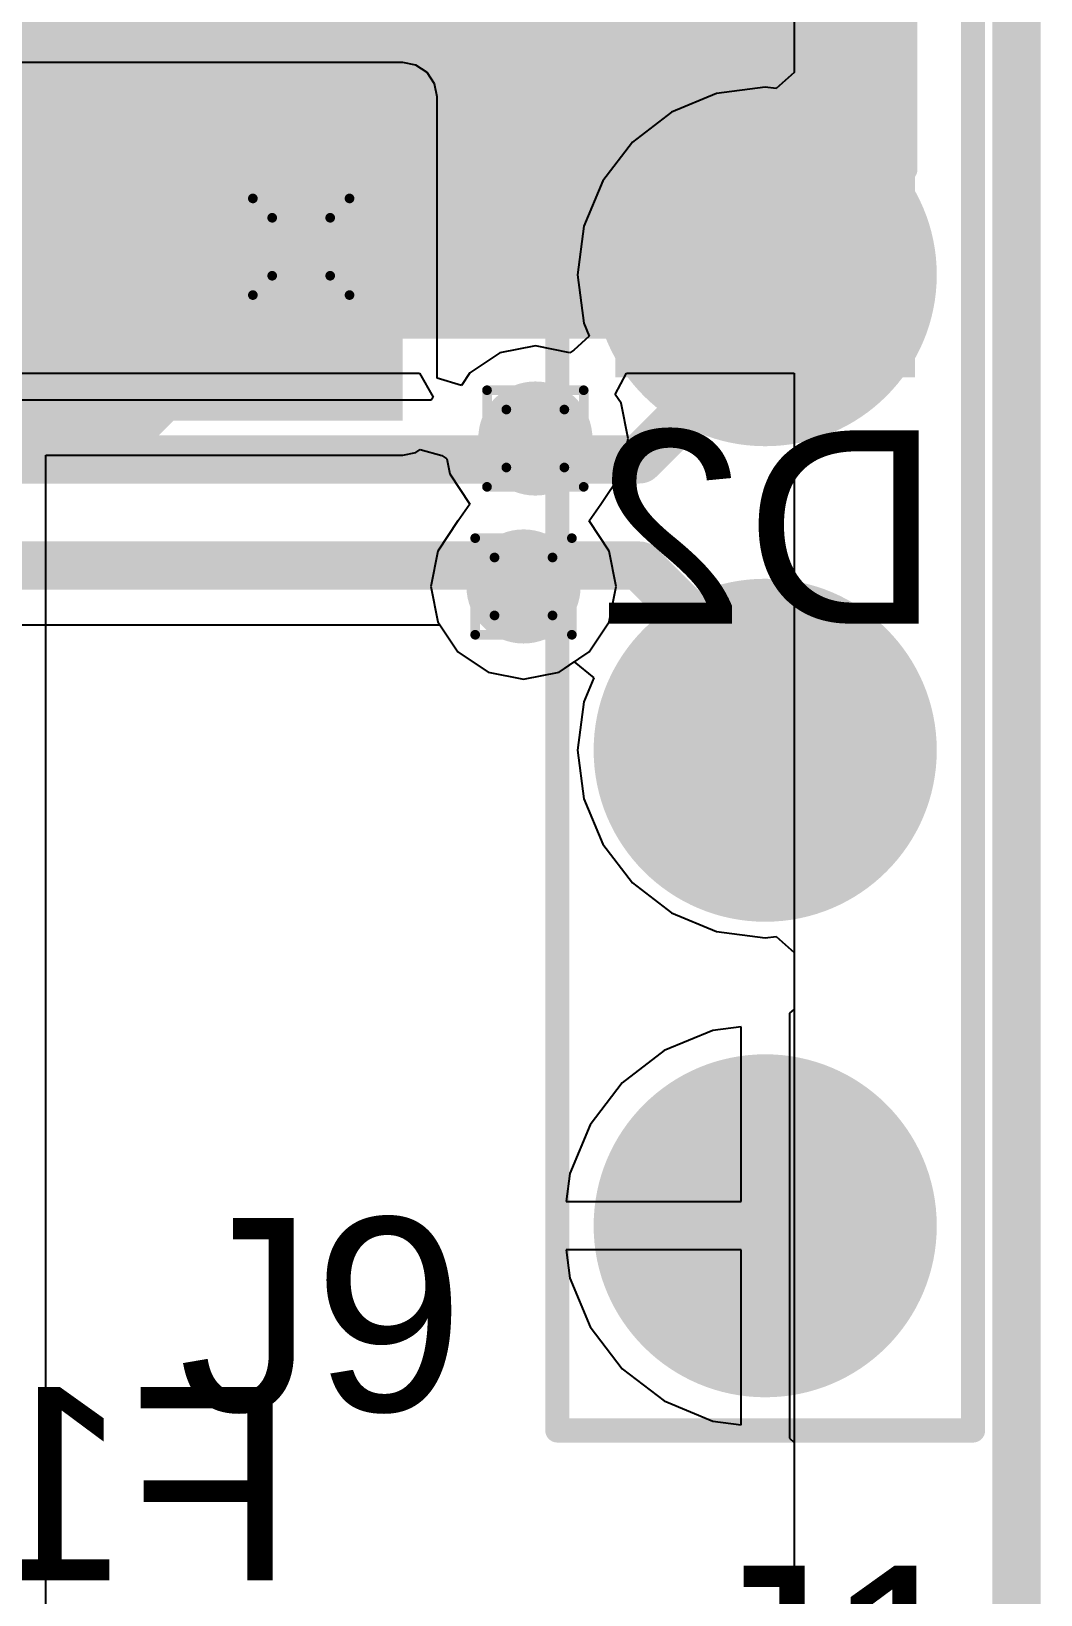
# Model space of a CAD drawing. Header units: inches. Extents: x -8 to 208, y -3 to 109.
# Drawn here: x 82.55 to 87.86, y 13.23 to 21.45 of the extents above; entities that cross this region are included whole.
import ezdxf

# ---------------------------------------------------------------- set-up
doc = ezdxf.new("R2010")
doc.units = ezdxf.units.IN
for name, color, linetype in [('BottomLayer', 5, 'Continuous'), ('BottomOverlay', 54, 'Continuous'), ('BottomPaste', 16, 'Continuous'), ('BottomSolder', 6, 'Continuous'), ('DrillDrawing', 1, 'Continuous'), ('Mechanical2', 216, 'Continuous'), ('TopLayer', 1, 'Continuous'), ('TopOverlay', 2, 'Continuous'), ('TopPaste', 8, 'Continuous'), ('TopSolder', 216, 'Continuous'), ('ViaHoleLayer', 16, 'Continuous')]:
    doc.layers.add(name, color=color, linetype=linetype)
doc.styles.add('Arial', font='', dxfattribs={"height": 0.2})
doc.styles.add('Arial_Bold', font='', dxfattribs={"height": 0.2})
doc.styles.get('Arial').set_extended_font_data('Arial')
doc.styles.get('Arial_Bold').set_extended_font_data('Arial', bold=True)

# ---------------------------------------------------------------- blocks, each defined once
blk = doc.blocks.new('T__________11')
at = {"layer": 'TopLayer'}
blk.add_hatch(color=1, dxfattribs=at).paths.add_polyline_path([(0.381, 0.762), (-0.381, 0.762), (-0.762, 0.381), (-0.762, -0.381), (-0.381, -0.762), (0.381, -0.762), (0.762, -0.381), (0.762, 0.381)])
at = {"layer": 'TopPaste'}
blk.add_hatch(color=8, dxfattribs=at).paths.add_polyline_path([(0.381, 0.762), (-0.381, 0.762), (-0.762, 0.381), (-0.762, -0.381), (-0.381, -0.762), (0.381, -0.762), (0.762, -0.381), (0.762, 0.381)])
at = {"layer": 'TopSolder'}
blk.add_hatch(color=216, dxfattribs=at).paths.add_polyline_path([(0.4318, 0.8636), (-0.4318, 0.8636), (-0.8636, 0.4318), (-0.8636, -0.4318), (-0.4318, -0.8636), (0.4318, -0.8636), (0.8636, -0.4318), (0.8636, 0.4318)])
at = {"layer": 'TopOverlay'}
for points in [[(-0.9398, 0.4318, 0.2, 0.2, 0), (-0.4318, 0.9398, 0.2, 0.2, 0)], [(-0.4318, 0.9398, 0.2, 0.2, 0), (0.4318, 0.9398, 0.2, 0.2, 0)], [(-0.4318, 0.9398, 0.2, 0.2, 0), (0.4318, 0.9398, 0.2, 0.2, 0)], [(0.4318, 0.9398, 0.2, 0.2, 0), (0.9398, 0.4318, 0.2, 0.2, 0)], [(-0.9398, -0.4318, 0.2, 0.2, 0), (-0.9398, 0.4318, 0.2, 0.2, 0)], [(0.9398, -0.4318, 0.2, 0.2, 0), (0.9398, 0.4318, 0.2, 0.2, 0)], [(-0.9398, -0.4318, 0.2, 0.2, 0), (-0.4318, -0.9398, 0.2, 0.2, 0)], [(0.4318, -0.9398, 0.2, 0.2, 0), (0.9398, -0.4318, 0.2, 0.2, 0)], [(-0.4318, -0.9398, 0.2, 0.2, 0), (0.4318, -0.9398, 0.2, 0.2, 0)], [(-0.4318, -0.9398, 0.2, 0.2, 0), (0.4318, -0.9398, 0.2, 0.2, 0)]]:
    blk.add_lwpolyline(points, format="xyseb", dxfattribs=at)
for points in [[(-0.4818, 0.9398, 0.1, 0.1, 1), (-0.3818, 0.9398, 0.1, 0.1, 1)], [(-0.4818, 0.9398, 0.1, 0.1, 1), (-0.3818, 0.9398, 0.1, 0.1, 1)], [(-0.4818, 0.9398, 0.1, 0.1, 1), (-0.3818, 0.9398, 0.1, 0.1, 1)], [(0.3818, 0.9398, 0.1, 0.1, 1), (0.4818, 0.9398, 0.1, 0.1, 1)], [(0.3818, 0.9398, 0.1, 0.1, 1), (0.4818, 0.9398, 0.1, 0.1, 1)], [(0.3818, 0.9398, 0.1, 0.1, 1), (0.4818, 0.9398, 0.1, 0.1, 1)], [(-0.9898, 0.4318, 0.1, 0.1, 1), (-0.8898, 0.4318, 0.1, 0.1, 1)], [(-0.9898, 0.4318, 0.1, 0.1, 1), (-0.8898, 0.4318, 0.1, 0.1, 1)], [(0.8898, 0.4318, 0.1, 0.1, 1), (0.9898, 0.4318, 0.1, 0.1, 1)], [(0.8898, 0.4318, 0.1, 0.1, 1), (0.9898, 0.4318, 0.1, 0.1, 1)], [(-0.9898, -0.4318, 0.1, 0.1, 1), (-0.8898, -0.4318, 0.1, 0.1, 1)], [(-0.9898, -0.4318, 0.1, 0.1, 1), (-0.8898, -0.4318, 0.1, 0.1, 1)], [(0.8898, -0.4318, 0.1, 0.1, 1), (0.9898, -0.4318, 0.1, 0.1, 1)], [(0.8898, -0.4318, 0.1, 0.1, 1), (0.9898, -0.4318, 0.1, 0.1, 1)], [(-0.4818, -0.9398, 0.1, 0.1, 1), (-0.3818, -0.9398, 0.1, 0.1, 1)], [(-0.4818, -0.9398, 0.1, 0.1, 1), (-0.3818, -0.9398, 0.1, 0.1, 1)], [(-0.4818, -0.9398, 0.1, 0.1, 1), (-0.3818, -0.9398, 0.1, 0.1, 1)], [(0.3818, -0.9398, 0.1, 0.1, 1), (0.4818, -0.9398, 0.1, 0.1, 1)], [(0.3818, -0.9398, 0.1, 0.1, 1), (0.4818, -0.9398, 0.1, 0.1, 1)], [(0.3818, -0.9398, 0.1, 0.1, 1), (0.4818, -0.9398, 0.1, 0.1, 1)]]:
    blk.add_lwpolyline(points, format="xyseb", close=True, dxfattribs=at)
blk = doc.blocks.new('P____4_P___86')
at = {"layer": 'TopLayer'}
h = blk.add_hatch(color=1, dxfattribs=at)
edge = h.paths.add_edge_path()
edge.add_arc((-1.25, 0), 0.8, 0, 360)
h = blk.add_hatch(color=1, dxfattribs=at)
edge = h.paths.add_edge_path()
edge.add_arc((1.25, 0), 0.8, 0, 360)
h = blk.add_hatch(color=1, dxfattribs=at)
edge = h.paths.add_edge_path()
edge.add_arc((3.75, 0), 0.8, 0, 360)
at = {"layer": 'TopPaste'}
h = blk.add_hatch(color=8, dxfattribs=at)
edge = h.paths.add_edge_path()
edge.add_arc((-1.25, 0), 0.8, 0, 360)
h = blk.add_hatch(color=8, dxfattribs=at)
edge = h.paths.add_edge_path()
edge.add_arc((1.25, 0), 0.8, 0, 360)
h = blk.add_hatch(color=8, dxfattribs=at)
edge = h.paths.add_edge_path()
edge.add_arc((3.75, 0), 0.8, 0, 360)
at = {"layer": 'TopSolder'}
h = blk.add_hatch(color=216, dxfattribs=at)
edge = h.paths.add_edge_path()
edge.add_arc((-1.25, 0), 0.9016, 0, 360)
h = blk.add_hatch(color=216, dxfattribs=at)
edge = h.paths.add_edge_path()
edge.add_arc((1.25, 0), 0.9016, 0, 360)
h = blk.add_hatch(color=216, dxfattribs=at)
edge = h.paths.add_edge_path()
edge.add_arc((3.75, 0), 0.9016, 0, 360)
at = {"layer": 'TopOverlay'}
for points in [[(4.826, 1.0922, 0.127, 0.127, 0), (-4.826, 1.0922, 0.127, 0.127, 0)], [(4.826, -1.0922, 0.127, 0.127, 0), (4.826, 1.0922, 0.127, 0.127, 0)], [(4.826, -1.0922, 0.127, 0.127, 0), (-4.826, -1.0922, 0.127, 0.127, 0)]]:
    blk.add_lwpolyline(points, format="xyseb", dxfattribs=at)
for points in [[(4.79425, 1.0922, 0.0635, 0.0635, 1), (4.85775, 1.0922, 0.0635, 0.0635, 1)], [(4.79425, 1.0922, 0.0635, 0.0635, 1), (4.85775, 1.0922, 0.0635, 0.0635, 1)], [(4.79425, -1.0922, 0.0635, 0.0635, 1), (4.85775, -1.0922, 0.0635, 0.0635, 1)], [(4.79425, -1.0922, 0.0635, 0.0635, 1), (4.85775, -1.0922, 0.0635, 0.0635, 1)]]:
    blk.add_lwpolyline(points, format="xyseb", close=True, dxfattribs=at)
blk = doc.blocks.new('SOD_323_B_111')
at = {"layer": 'BottomLayer'}
for points in [[(-0.75, -0.45), (-1.55, -0.45), (-1.55, 0.45), (-0.75, 0.45)], [(1.55, -0.45), (0.75, -0.45), (0.75, 0.45), (1.55, 0.45)]]:
    blk.add_hatch(color=5, dxfattribs=at).paths.add_polyline_path(points)
at = {"layer": 'BottomOverlay'}
for points in [[(-2.0066, 0.4826), (-0.9144, 0.4826), (-0.9144, 0.7874), (-2.0066, 0.7874)], [(-2.0066, -0.508), (-1.5748, -0.508), (-1.5748, 0.508), (-2.0066, 0.508)], [(-2.0066, -0.7874), (-0.9144, -0.7874), (-0.9144, -0.4826), (-2.0066, -0.4826)]]:
    blk.add_hatch(color=54, dxfattribs=at).paths.add_polyline_path(points)
at = {"layer": 'BottomPaste'}
for points in [[(-0.75, -0.45), (-1.55, -0.45), (-1.55, 0.45), (-0.75, 0.45)], [(1.55, -0.45), (0.75, -0.45), (0.75, 0.45), (1.55, 0.45)]]:
    blk.add_hatch(color=16, dxfattribs=at).paths.add_polyline_path(points)
at = {"layer": 'BottomSolder'}
for points in [[(-0.695, -0.505), (-1.605, -0.505), (-1.605, 0.505), (-0.695, 0.505)], [(1.605, -0.505), (0.695, -0.505), (0.695, 0.505), (1.605, 0.505)]]:
    blk.add_hatch(color=6, dxfattribs=at).paths.add_polyline_path(points)
at = {"layer": 'BottomOverlay'}
for points in [[(-0.9144, 0.7366, 0.127, 0.127, 0), (0.9398, 0.7366, 0.127, 0.127, 0)], [(0.9398, 0.7366, 0.127, 0.127, 0), (0.9398, 0.5588, 0.127, 0.127, 0)], [(0.9398, -0.5588, 0.127, 0.127, 0), (0.9398, -0.7366, 0.127, 0.127, 0)], [(-0.9144, -0.7366, 0.127, 0.127, 0), (0.9398, -0.7366, 0.127, 0.127, 0)]]:
    blk.add_lwpolyline(points, format="xyseb", dxfattribs=at)
for points in [[(-0.9461, 0.7366, 0.0635, 0.0635, 1), (-0.8827, 0.7366, 0.0635, 0.0635, 1)], [(0.908, 0.7366, 0.0635, 0.0635, 1), (0.9715, 0.7366, 0.0635, 0.0635, 1)], [(0.908, 0.7366, 0.0635, 0.0635, 1), (0.9715, 0.7366, 0.0635, 0.0635, 1)], [(0.908, 0.5588, 0.0635, 0.0635, 1), (0.9715, 0.5588, 0.0635, 0.0635, 1)], [(0.908, -0.5588, 0.0635, 0.0635, 1), (0.9715, -0.5588, 0.0635, 0.0635, 1)], [(-0.9461, -0.7366, 0.0635, 0.0635, 1), (-0.8827, -0.7366, 0.0635, 0.0635, 1)], [(0.908, -0.7366, 0.0635, 0.0635, 1), (0.9715, -0.7366, 0.0635, 0.0635, 1)], [(0.908, -0.7366, 0.0635, 0.0635, 1), (0.9715, -0.7366, 0.0635, 0.0635, 1)]]:
    blk.add_lwpolyline(points, format="xyseb", close=True, dxfattribs=at)

msp = doc.modelspace()

# ---------------------------------------------------------------- hatches: boundary and pattern name
at = {"layer": 'BottomLayer'}
for points in [[(87.122, 20.5486), (87.122, 21.9964), (60.1472, 21.9964), (60.1472, 20.5486)], [(76.2, 19.8374), (87.122, 19.8374), (87.122, 21.8186), (76.2, 21.8186)]]:
    msp.add_hatch(color=5, dxfattribs=at).paths.add_polyline_path(points)
h = msp.add_hatch(color=5, dxfattribs=at)
edge = h.paths.add_edge_path()
edge.add_arc((83.9724, 20.32), 0.3, 0, 360)
h = msp.add_hatch(color=5, dxfattribs=at)
edge = h.paths.add_edge_path()
edge.add_arc((85.2029, 19.3119), 0.3, 0, 360)
h = msp.add_hatch(color=5, dxfattribs=at)
edge = h.paths.add_edge_path()
edge.add_arc((85.1408, 18.5341), 0.3, 0, 360)
at = {"layer": 'BottomSolder'}
h = msp.add_hatch(color=6, dxfattribs=at)
edge = h.paths.add_edge_path()
edge.add_arc((83.9724, 20.32), 0.4016, 0, 360)
at = {"layer": 'TopLayer'}
msp.add_hatch(color=1, dxfattribs=at).paths.add_polyline_path([(81.7372, 19.4056), (84.5058, 19.4056), (84.5058, 21.1074), (81.7372, 21.1074)])
h = msp.add_hatch(color=1, dxfattribs=at)
edge = h.paths.add_edge_path()
edge.add_arc((83.9724, 20.32), 0.3, 0, 360)
h = msp.add_hatch(color=1, dxfattribs=at)
edge = h.paths.add_edge_path()
edge.add_arc((85.2029, 19.3119), 0.3, 0, 360)
h = msp.add_hatch(color=1, dxfattribs=at)
edge = h.paths.add_edge_path()
edge.add_arc((85.1408, 18.5341), 0.3, 0, 360)
at = {"layer": 'TopSolder'}
h = msp.add_hatch(color=216, dxfattribs=at)
edge = h.paths.add_edge_path()
edge.add_arc((83.9724, 20.32), 0.4016, 0, 360)
at = {"layer": 'ViaHoleLayer'}
h = msp.add_hatch(color=16, dxfattribs=at)
edge = h.paths.add_edge_path()
edge.add_arc((83.9724, 20.32), 0.15, 0, 360)
h = msp.add_hatch(color=16, dxfattribs=at)
edge = h.paths.add_edge_path()
edge.add_arc((85.2029, 19.3119), 0.15, 0, 360)
h = msp.add_hatch(color=16, dxfattribs=at)
edge = h.paths.add_edge_path()
edge.add_arc((85.1408, 18.5341), 0.15, 0, 360)

# ---------------------------------------------------------------- linework, layer by layer
at = {"layer": 'BottomLayer'}
for p, q in [((76.2, 19.6561), (84.5936, 19.6561)), ((84.5936, 19.6561), (84.6655, 19.5291)), ((85.6224, 19.5441), (85.6823, 19.6561)), ((85.6823, 19.6561), (86.5632, 19.6561)), ((86.5632, 19.6561), (86.5632, 13.1353)), ((84.656, 19.5132), (79.7277, 19.5132)), ((84.6655, 19.5291), (84.656, 19.5132)), ((85.653, 19.4983), (85.6224, 19.5441)), ((85.6901, 19.3119), (85.653, 19.4983)), ((85.653, 19.1255), (85.6901, 19.3119)), ((85.5474, 18.9674), (85.653, 19.1255)), ((85.4853, 18.8786), (85.5467, 18.9669)), ((85.5467, 18.9669), (85.5474, 18.9674)), ((85.5909, 18.7205), (85.4853, 18.8786)), ((85.628, 18.5341), (85.5909, 18.7205)), ((85.5909, 18.3477), (85.628, 18.5341)), ((80.0879, 18.3328), (84.7006, 18.3328)), ((84.7006, 18.3328), (84.7963, 18.1896)), ((85.4853, 18.1896), (85.5909, 18.3477)), ((84.7963, 18.1896), (84.9544, 18.084)), ((85.3272, 18.084), (85.4853, 18.1896)), ((84.9544, 18.084), (85.1408, 18.0469)), ((85.1408, 18.0469), (85.3272, 18.084))]:
    msp.add_line(p, q, dxfattribs=at)
for points in [[(85.0934, 19.2024, 0.254, 0.254, 0), (85.2029, 19.3119, 0.254, 0.254, 0)], [(79.7277, 19.2024, 0.254, 0.254, 0), (85.0934, 19.2024, 0.254, 0.254, 0)], [(79.9592, 18.6436, 0.254, 0.254, 0), (85.0313, 18.6436, 0.254, 0.254, 0)], [(85.0313, 18.6436, 0.254, 0.254, 0), (85.1408, 18.5341, 0.254, 0.254, 0)]]:
    msp.add_lwpolyline(points, format="xyseb", dxfattribs=at)
for points in [[(85.1394, 19.3119, 0.127, 0.127, 1), (85.2664, 19.3119, 0.127, 0.127, 1)], [(85.0299, 19.2024, 0.127, 0.127, 1), (85.1569, 19.2024, 0.127, 0.127, 1)], [(85.0299, 19.2024, 0.127, 0.127, 1), (85.1569, 19.2024, 0.127, 0.127, 1)], [(84.9678, 18.6436, 0.127, 0.127, 1), (85.0948, 18.6436, 0.127, 0.127, 1)], [(84.9678, 18.6436, 0.127, 0.127, 1), (85.0948, 18.6436, 0.127, 0.127, 1)], [(85.0773, 18.5341, 0.127, 0.127, 1), (85.2043, 18.5341, 0.127, 0.127, 1)]]:
    msp.add_lwpolyline(points, format="xyseb", close=True, dxfattribs=at)
at = {"layer": 'DrillDrawing'}
for points in [[(83.7184, 20.574, 0.0508, 0.0508, 0), (84.2264, 20.574, 0.0508, 0.0508, 0)], [(83.7184, 20.066, 0.0508, 0.0508, 0), (83.7184, 20.574, 0.0508, 0.0508, 0)], [(84.2264, 20.066, 0.0508, 0.0508, 0), (84.2264, 20.574, 0.0508, 0.0508, 0)], [(83.82, 20.4724, 0.0508, 0.0508, 0), (84.1248, 20.4724, 0.0508, 0.0508, 0)], [(83.82, 20.1676, 0.0508, 0.0508, 0), (83.82, 20.4724, 0.0508, 0.0508, 0)], [(84.1248, 20.1676, 0.0508, 0.0508, 0), (84.1248, 20.4724, 0.0508, 0.0508, 0)], [(83.82, 20.1676, 0.0508, 0.0508, 0), (84.1248, 20.1676, 0.0508, 0.0508, 0)], [(83.7184, 20.066, 0.0508, 0.0508, 0), (84.2264, 20.066, 0.0508, 0.0508, 0)], [(84.9489, 19.5659, 0.0508, 0.0508, 0), (85.4569, 19.5659, 0.0508, 0.0508, 0)], [(84.9489, 19.0579, 0.0508, 0.0508, 0), (84.9489, 19.5659, 0.0508, 0.0508, 0)], [(85.4569, 19.0579, 0.0508, 0.0508, 0), (85.4569, 19.5659, 0.0508, 0.0508, 0)], [(85.0505, 19.4643, 0.0508, 0.0508, 0), (85.3553, 19.4643, 0.0508, 0.0508, 0)], [(85.0505, 19.1595, 0.0508, 0.0508, 0), (85.0505, 19.4643, 0.0508, 0.0508, 0)], [(85.3553, 19.1595, 0.0508, 0.0508, 0), (85.3553, 19.4643, 0.0508, 0.0508, 0)], [(85.0505, 19.1595, 0.0508, 0.0508, 0), (85.3553, 19.1595, 0.0508, 0.0508, 0)], [(84.9489, 19.0579, 0.0508, 0.0508, 0), (85.4569, 19.0579, 0.0508, 0.0508, 0)], [(84.8868, 18.7881, 0.0508, 0.0508, 0), (85.3948, 18.7881, 0.0508, 0.0508, 0)], [(84.8868, 18.2801, 0.0508, 0.0508, 0), (84.8868, 18.7881, 0.0508, 0.0508, 0)], [(85.3948, 18.2801, 0.0508, 0.0508, 0), (85.3948, 18.7881, 0.0508, 0.0508, 0)], [(84.9884, 18.6865, 0.0508, 0.0508, 0), (85.2932, 18.6865, 0.0508, 0.0508, 0)], [(84.9884, 18.3817, 0.0508, 0.0508, 0), (84.9884, 18.6865, 0.0508, 0.0508, 0)], [(85.2932, 18.3817, 0.0508, 0.0508, 0), (85.2932, 18.6865, 0.0508, 0.0508, 0)], [(84.9884, 18.3817, 0.0508, 0.0508, 0), (85.2932, 18.3817, 0.0508, 0.0508, 0)], [(84.8868, 18.2801, 0.0508, 0.0508, 0), (85.3948, 18.2801, 0.0508, 0.0508, 0)]]:
    msp.add_lwpolyline(points, format="xyseb", dxfattribs=at)
for points in [[(83.7057, 20.574, 0.0254, 0.0254, 1), (83.7311, 20.574, 0.0254, 0.0254, 1)], [(83.7057, 20.574, 0.0254, 0.0254, 1), (83.7311, 20.574, 0.0254, 0.0254, 1)], [(84.2137, 20.574, 0.0254, 0.0254, 1), (84.2391, 20.574, 0.0254, 0.0254, 1)], [(84.2137, 20.574, 0.0254, 0.0254, 1), (84.2391, 20.574, 0.0254, 0.0254, 1)], [(83.8073, 20.4724, 0.0254, 0.0254, 1), (83.8327, 20.4724, 0.0254, 0.0254, 1)], [(83.8073, 20.4724, 0.0254, 0.0254, 1), (83.8327, 20.4724, 0.0254, 0.0254, 1)], [(84.1121, 20.4724, 0.0254, 0.0254, 1), (84.1375, 20.4724, 0.0254, 0.0254, 1)], [(84.1121, 20.4724, 0.0254, 0.0254, 1), (84.1375, 20.4724, 0.0254, 0.0254, 1)], [(83.8073, 20.1676, 0.0254, 0.0254, 1), (83.8327, 20.1676, 0.0254, 0.0254, 1)], [(83.8073, 20.1676, 0.0254, 0.0254, 1), (83.8327, 20.1676, 0.0254, 0.0254, 1)], [(84.1121, 20.1676, 0.0254, 0.0254, 1), (84.1375, 20.1676, 0.0254, 0.0254, 1)], [(84.1121, 20.1676, 0.0254, 0.0254, 1), (84.1375, 20.1676, 0.0254, 0.0254, 1)], [(83.7057, 20.066, 0.0254, 0.0254, 1), (83.7311, 20.066, 0.0254, 0.0254, 1)], [(83.7057, 20.066, 0.0254, 0.0254, 1), (83.7311, 20.066, 0.0254, 0.0254, 1)], [(84.2137, 20.066, 0.0254, 0.0254, 1), (84.2391, 20.066, 0.0254, 0.0254, 1)], [(84.2137, 20.066, 0.0254, 0.0254, 1), (84.2391, 20.066, 0.0254, 0.0254, 1)], [(84.9362, 19.5659, 0.0254, 0.0254, 1), (84.9616, 19.5659, 0.0254, 0.0254, 1)], [(84.9362, 19.5659, 0.0254, 0.0254, 1), (84.9616, 19.5659, 0.0254, 0.0254, 1)], [(85.4442, 19.5659, 0.0254, 0.0254, 1), (85.4696, 19.5659, 0.0254, 0.0254, 1)], [(85.4442, 19.5659, 0.0254, 0.0254, 1), (85.4696, 19.5659, 0.0254, 0.0254, 1)], [(85.0378, 19.4643, 0.0254, 0.0254, 1), (85.0632, 19.4643, 0.0254, 0.0254, 1)], [(85.0378, 19.4643, 0.0254, 0.0254, 1), (85.0632, 19.4643, 0.0254, 0.0254, 1)], [(85.3426, 19.4643, 0.0254, 0.0254, 1), (85.368, 19.4643, 0.0254, 0.0254, 1)], [(85.3426, 19.4643, 0.0254, 0.0254, 1), (85.368, 19.4643, 0.0254, 0.0254, 1)], [(85.0378, 19.1595, 0.0254, 0.0254, 1), (85.0632, 19.1595, 0.0254, 0.0254, 1)], [(85.0378, 19.1595, 0.0254, 0.0254, 1), (85.0632, 19.1595, 0.0254, 0.0254, 1)], [(85.3426, 19.1595, 0.0254, 0.0254, 1), (85.368, 19.1595, 0.0254, 0.0254, 1)], [(85.3426, 19.1595, 0.0254, 0.0254, 1), (85.368, 19.1595, 0.0254, 0.0254, 1)], [(84.9362, 19.0579, 0.0254, 0.0254, 1), (84.9616, 19.0579, 0.0254, 0.0254, 1)], [(84.9362, 19.0579, 0.0254, 0.0254, 1), (84.9616, 19.0579, 0.0254, 0.0254, 1)], [(85.4442, 19.0579, 0.0254, 0.0254, 1), (85.4696, 19.0579, 0.0254, 0.0254, 1)], [(85.4442, 19.0579, 0.0254, 0.0254, 1), (85.4696, 19.0579, 0.0254, 0.0254, 1)], [(84.8741, 18.7881, 0.0254, 0.0254, 1), (84.8995, 18.7881, 0.0254, 0.0254, 1)], [(84.8741, 18.7881, 0.0254, 0.0254, 1), (84.8995, 18.7881, 0.0254, 0.0254, 1)], [(85.3821, 18.7881, 0.0254, 0.0254, 1), (85.4075, 18.7881, 0.0254, 0.0254, 1)], [(85.3821, 18.7881, 0.0254, 0.0254, 1), (85.4075, 18.7881, 0.0254, 0.0254, 1)], [(84.9757, 18.6865, 0.0254, 0.0254, 1), (85.0011, 18.6865, 0.0254, 0.0254, 1)], [(84.9757, 18.6865, 0.0254, 0.0254, 1), (85.0011, 18.6865, 0.0254, 0.0254, 1)], [(85.2805, 18.6865, 0.0254, 0.0254, 1), (85.3059, 18.6865, 0.0254, 0.0254, 1)], [(85.2805, 18.6865, 0.0254, 0.0254, 1), (85.3059, 18.6865, 0.0254, 0.0254, 1)], [(84.9757, 18.3817, 0.0254, 0.0254, 1), (85.0011, 18.3817, 0.0254, 0.0254, 1)], [(84.9757, 18.3817, 0.0254, 0.0254, 1), (85.0011, 18.3817, 0.0254, 0.0254, 1)], [(85.2805, 18.3817, 0.0254, 0.0254, 1), (85.3059, 18.3817, 0.0254, 0.0254, 1)], [(85.2805, 18.3817, 0.0254, 0.0254, 1), (85.3059, 18.3817, 0.0254, 0.0254, 1)], [(84.8741, 18.2801, 0.0254, 0.0254, 1), (84.8995, 18.2801, 0.0254, 0.0254, 1)], [(84.8741, 18.2801, 0.0254, 0.0254, 1), (84.8995, 18.2801, 0.0254, 0.0254, 1)], [(85.3821, 18.2801, 0.0254, 0.0254, 1), (85.4075, 18.2801, 0.0254, 0.0254, 1)], [(85.3821, 18.2801, 0.0254, 0.0254, 1), (85.4075, 18.2801, 0.0254, 0.0254, 1)]]:
    msp.add_lwpolyline(points, format="xyseb", close=True, dxfattribs=at)
at = {"layer": 'Mechanical2'}
msp.add_lwpolyline([(87.7316, 62.484, 0.254, 0.254, 0), (87.7316, 0, 0.254, 0.254, 0)], format="xyseb", dxfattribs=at)
at = {"layer": 'TopLayer'}
for p, q in [((86.5632, 21.6105), (86.5632, 21.2355)), ((84.5058, 21.2887), (76.7588, 21.2887)), ((84.5752, 21.2749), (84.5058, 21.2887)), ((84.634, 21.2356), (84.5752, 21.2749)), ((84.6733, 21.1768), (84.634, 21.2356)), ((86.5632, 21.2355), (86.4677, 21.1517)), ((84.6871, 21.1074), (84.6733, 21.1768)), ((86.1555, 21.1256), (85.9177, 21.0271)), ((86.4108, 21.1592), (86.1555, 21.1256)), ((86.4677, 21.1517), (86.4108, 21.1592)), ((84.6871, 19.6285), (84.6871, 21.1074)), ((85.9177, 21.0271), (85.7134, 20.8704)), ((85.7134, 20.8704), (85.5567, 20.6661)), ((85.5567, 20.6661), (85.4582, 20.4283)), ((85.4582, 20.4283), (85.4246, 20.173)), ((85.4246, 20.173), (85.4582, 19.9177)), ((85.4582, 19.9177), (85.4862, 19.85)), ((85.4862, 19.85), (85.4047, 19.7759)), ((85.0165, 19.762), (84.8584, 19.6564)), ((85.2029, 19.7991), (85.0165, 19.762)), ((85.3849, 19.7629), (85.2029, 19.7991)), ((85.4047, 19.7759), (85.3849, 19.7629)), ((84.8584, 19.6564), (84.8141, 19.59)), ((84.8141, 19.59), (84.6871, 19.6285)), ((84.5058, 19.2243), (84.5752, 19.2381)), ((84.5752, 19.2381), (84.5979, 19.2533)), ((84.5979, 19.2533), (84.7114, 19.2231)), ((82.6297, 9.3218), (82.6297, 19.2243)), ((82.6297, 19.2243), (84.5058, 19.2243)), ((84.7114, 19.2231), (84.737, 19.2051)), ((84.737, 19.2051), (84.7528, 19.1255)), ((84.7528, 19.1255), (84.8584, 18.9674)), ((84.8584, 18.9674), (84.7971, 18.8791)), ((84.7963, 18.8786), (84.6907, 18.7205)), ((84.7971, 18.8791), (84.7963, 18.8786)), ((84.6907, 18.7205), (84.6536, 18.5341)), ((84.6536, 18.5341), (84.6907, 18.3477)), ((84.6907, 18.3477), (84.7963, 18.1896)), ((84.7963, 18.1896), (84.9544, 18.084)), ((84.9544, 18.084), (85.1408, 18.0469)), ((85.1408, 18.0469), (85.3272, 18.084)), ((85.3272, 18.084), (85.4074, 18.1376)), ((85.4074, 18.1376), (85.51, 18.0534)), ((85.51, 18.0534), (85.4582, 17.9283)), ((85.4582, 17.9283), (85.4246, 17.673)), ((85.4246, 17.673), (85.4582, 17.4177)), ((85.4582, 17.4177), (85.5567, 17.1799)), ((85.5567, 17.1799), (85.7134, 16.9756)), ((85.7134, 16.9756), (85.9177, 16.8189)), ((85.9177, 16.8189), (86.1555, 16.7204)), ((86.1555, 16.7204), (86.4108, 16.6868)), ((86.4108, 16.6868), (86.4677, 16.6943)), ((86.4677, 16.6943), (86.5632, 16.6105)), ((86.5632, 16.6105), (86.5632, 16.3123)), ((86.5632, 16.3123), (86.5378, 16.2901)), ((86.5378, 16.2901), (86.5378, 15.173)), ((86.1357, 16.1999), (85.8793, 16.0937)), ((86.2838, 16.2194), (86.1357, 16.1999)), ((86.2838, 15.3), (86.2838, 16.2194)), ((85.8793, 16.0937), (85.6591, 15.9247)), ((85.6591, 15.9247), (85.4901, 15.7045)), ((85.4901, 15.7045), (85.3839, 15.4481)), ((85.3839, 15.4481), (85.3644, 15.3)), ((85.3644, 15.3), (86.2838, 15.3)), ((86.5378, 15.173), (86.5378, 14.0559)), ((86.2838, 15.046), (85.3644, 15.046)), ((85.3644, 15.046), (85.3839, 14.8979)), ((86.2838, 14.1266), (86.2838, 15.046)), ((85.3839, 14.8979), (85.4901, 14.6415)), ((85.4901, 14.6415), (85.6591, 14.4213)), ((85.6591, 14.4213), (85.8793, 14.2523)), ((85.8793, 14.2523), (86.1357, 14.1461)), ((86.1357, 14.1461), (86.2838, 14.1266)), ((86.5378, 14.0559), (86.5632, 14.0337)), ((86.5632, 14.0337), (86.5632, 7.2978))]:
    msp.add_line(p, q, dxfattribs=at)
for points in [[(86.2838, 20.046, 0.254, 0.254, 0), (86.4108, 20.173, 0.254, 0.254, 0)], [(86.2838, 19.7358, 0.254, 0.254, 0), (86.2838, 20.046, 0.254, 0.254, 0)], [(85.7504, 19.2024, 0.254, 0.254, 0), (86.2838, 19.7358, 0.254, 0.254, 0)], [(85.2029, 19.3119, 0.254, 0.254, 0), (85.3124, 19.2024, 0.254, 0.254, 0)], [(85.3124, 19.2024, 0.254, 0.254, 0), (85.7504, 19.2024, 0.254, 0.254, 0)], [(85.1408, 18.5341, 0.254, 0.254, 0), (85.2503, 18.6436, 0.254, 0.254, 0)], [(85.2503, 18.6436, 0.254, 0.254, 0), (85.7504, 18.6436, 0.254, 0.254, 0)], [(85.7504, 18.6436, 0.254, 0.254, 0), (86.2838, 18.1102, 0.254, 0.254, 0)], [(86.2838, 17.8, 0.254, 0.254, 0), (86.2838, 18.1102, 0.254, 0.254, 0)], [(86.2838, 17.8, 0.254, 0.254, 0), (86.4108, 17.673, 0.254, 0.254, 0)]]:
    msp.add_lwpolyline(points, format="xyseb", dxfattribs=at)
for points in [[(86.3473, 20.173, 0.127, 0.127, 1), (86.4743, 20.173, 0.127, 0.127, 1)], [(86.2203, 20.046, 0.127, 0.127, 1), (86.3473, 20.046, 0.127, 0.127, 1)], [(86.2203, 20.046, 0.127, 0.127, 1), (86.3473, 20.046, 0.127, 0.127, 1)], [(86.2203, 19.7358, 0.127, 0.127, 1), (86.3473, 19.7358, 0.127, 0.127, 1)], [(86.2203, 19.7358, 0.127, 0.127, 1), (86.3473, 19.7358, 0.127, 0.127, 1)], [(85.1394, 19.3119, 0.127, 0.127, 1), (85.2664, 19.3119, 0.127, 0.127, 1)], [(85.2489, 19.2024, 0.127, 0.127, 1), (85.3759, 19.2024, 0.127, 0.127, 1)], [(85.2489, 19.2024, 0.127, 0.127, 1), (85.3759, 19.2024, 0.127, 0.127, 1)], [(85.6869, 19.2024, 0.127, 0.127, 1), (85.8139, 19.2024, 0.127, 0.127, 1)], [(85.6869, 19.2024, 0.127, 0.127, 1), (85.8139, 19.2024, 0.127, 0.127, 1)], [(85.1868, 18.6436, 0.127, 0.127, 1), (85.3138, 18.6436, 0.127, 0.127, 1)], [(85.1868, 18.6436, 0.127, 0.127, 1), (85.3138, 18.6436, 0.127, 0.127, 1)], [(85.6869, 18.6436, 0.127, 0.127, 1), (85.8139, 18.6436, 0.127, 0.127, 1)], [(85.6869, 18.6436, 0.127, 0.127, 1), (85.8139, 18.6436, 0.127, 0.127, 1)], [(85.0773, 18.5341, 0.127, 0.127, 1), (85.2043, 18.5341, 0.127, 0.127, 1)], [(86.2203, 18.1102, 0.127, 0.127, 1), (86.3473, 18.1102, 0.127, 0.127, 1)], [(86.2203, 18.1102, 0.127, 0.127, 1), (86.3473, 18.1102, 0.127, 0.127, 1)], [(86.2203, 17.8, 0.127, 0.127, 1), (86.3473, 17.8, 0.127, 0.127, 1)], [(86.2203, 17.8, 0.127, 0.127, 1), (86.3473, 17.8, 0.127, 0.127, 1)], [(86.3473, 17.673, 0.127, 0.127, 1), (86.4743, 17.673, 0.127, 0.127, 1)]]:
    msp.add_lwpolyline(points, format="xyseb", close=True, dxfattribs=at)

# ---------------------------------------------------------------- block references
for name, p, rotation in [('P____4_P___86', (86.4108, 18.923), 270), ('SOD_323_B_111', (86.4108, 21.6408), 90)]:
    msp.add_blockref(name, p, dxfattribs=dict(rotation=rotation))
msp.add_blockref('T__________11', (82.55, 20.1676))

# ---------------------------------------------------------------- texts
at = {"layer": 'BottomOverlay', "style": 'Arial', "text_generation_flag": 2}
for s, p in [('D2', (87.3334, 18.339)), ('F1', (83.9383, 13.3098))]:
    msp.add_text(s, height=1.016, dxfattribs=at).set_placement(p)
at = {"layer": 'TopOverlay', "style": 'Arial_Bold'}
msp.add_text('VCC', height=2.032, rotation=360, dxfattribs=at).set_placement((77.5522, 19.233))
at = {"layer": 'TopOverlay', "style": 'Arial'}
for s, p in [('J9', (83.3292, 14.1988)), ('J1', (86.0131, 12.37))]:
    msp.add_text(s, height=1.016, dxfattribs=at).set_placement(p)

doc.saveas('drawing.dxf')
